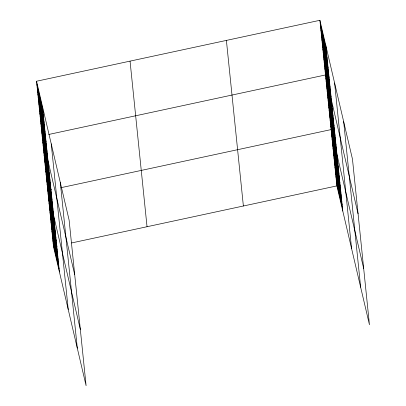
<?xml version="1.0" encoding="UTF-8"?>
<svg xmlns="http://www.w3.org/2000/svg" width="406" height="406" viewBox="0 0 406 406"><rect width="100%" height="100%" fill="white"/><g stroke="black" fill="none" stroke-linecap="round" stroke-linejoin="round"><path stroke-width="0.61" d="M36.545 81.236L69.116 220.108L86.097 385.7L53.526 246.833L36.545 81.236L319.903 20.3L352.474 159.167L369.455 324.764L336.884 185.892L319.903 20.3M45.746 135.112L42.148 135.883L74.719 274.75M48.74 134.467L325.505 74.948L358.077 213.815M51.349 189.754L47.756 190.531L80.327 329.398M60.941 187.694L331.108 129.59L363.68 268.462M53.526 246.833L57.124 246.056M71.512 242.966L336.884 185.892M320.232 23.512L326.125 48.649M320.562 26.73L326.454 51.861M320.892 29.942L326.784 55.079M321.222 33.16L327.114 58.291M321.547 36.373L327.444 61.509M321.877 39.585L327.774 64.721M322.207 42.803L328.104 67.934M322.537 46.015L328.434 71.151M322.866 49.233L328.764 74.364M323.196 52.445L329.093 77.576M323.526 55.658L329.423 80.794M323.856 58.875L329.753 84.006M324.186 62.088L330.083 87.224M324.516 65.305L330.413 90.436M324.846 68.518L330.743 93.649M325.176 71.73L331.073 96.867M325.835 78.16L331.732 103.297M326.165 81.373L332.062 106.509M326.495 84.59L332.387 109.721M326.825 87.803L332.717 112.939M327.155 91.02L333.047 116.152M327.485 94.233L333.377 119.369M327.815 97.445L333.707 122.582M328.144 100.663L334.036 125.794M328.474 103.875L334.366 129.012M328.804 107.093L334.696 132.224M329.134 110.305L335.026 135.442M329.459 113.518L335.356 138.654M329.789 116.735L335.686 141.867M330.119 119.948L336.016 145.084M330.448 123.165L336.346 148.297M330.778 126.378L336.675 151.514M331.428 132.721L337.325 157.853M331.753 135.848L337.645 160.984M332.072 138.974L337.97 164.11M332.392 142.105L338.289 167.236M332.712 145.231L338.609 170.368M333.037 148.357L338.929 173.494M333.356 151.489L339.249 176.62M333.676 154.615L339.573 179.751M333.996 157.741L339.893 182.878M334.316 160.872L340.213 186.004M334.64 163.999L340.532 189.135M334.96 167.125L340.852 192.261M335.28 170.256L341.177 195.387M335.6 173.382L341.497 198.519M335.919 176.508L341.816 201.645M336.244 179.64L342.136 204.771M336.564 182.766L342.456 207.902M36.875 84.453L42.767 109.584M37.205 87.666L43.097 112.802M37.535 90.878L43.427 116.014M37.865 94.096L43.757 119.227M38.194 97.308L44.087 122.445M38.524 100.526L44.416 125.657M38.854 103.738L44.746 128.875M39.184 106.951L45.076 132.087M39.514 110.168L45.406 135.299M39.844 113.381L45.736 138.517M40.169 116.598L46.066 141.73M40.498 119.811L46.396 144.947M40.828 123.023L46.726 148.16M41.158 126.241L47.055 151.372M41.488 129.453L47.385 154.59M41.818 132.671L47.715 157.802M42.478 139.096L48.375 164.232M42.808 142.313L48.705 167.445M43.137 145.526L49.035 170.662M43.467 148.743L49.365 173.875M43.797 151.956L49.694 177.087M44.127 155.168L50.024 180.305M44.457 158.386L50.354 183.517M44.787 161.598L50.684 186.735M45.117 164.811L51.009 189.947M45.447 168.028L51.339 193.16M45.776 171.241L51.669 196.377M46.106 174.458L51.998 199.59M46.436 177.671L52.328 202.807M46.766 180.883L52.658 206.02M47.096 184.101L52.988 209.232M47.426 187.313L53.318 212.45M48.075 193.657L53.968 218.793M48.395 196.783L54.292 221.92M48.715 199.914L54.612 225.046M49.035 203.041L54.932 228.177M49.359 206.167L55.252 231.303M49.679 209.298L55.571 234.429M49.999 212.424L55.896 237.561M50.319 215.55L56.216 240.687M50.638 218.682L56.535 243.813M50.963 221.808L56.855 246.944M51.283 224.934L57.175 250.071M51.603 228.065L57.5 253.197M51.922 231.192L57.819 256.328M52.242 234.318L58.139 259.454M52.567 237.449L58.459 262.58M52.887 240.575L58.779 265.712M53.206 243.701L59.103 268.838M343.669 121.638L360.65 287.23M334.6 82.966L351.581 248.563M325.795 45.436L342.781 211.029M226.396 40.407L243.377 206.004M130.052 61.128L147.033 226.721M60.311 182.573L77.297 348.165M51.242 143.902L68.228 309.499M42.442 106.372L59.423 271.964"/></g></svg>
